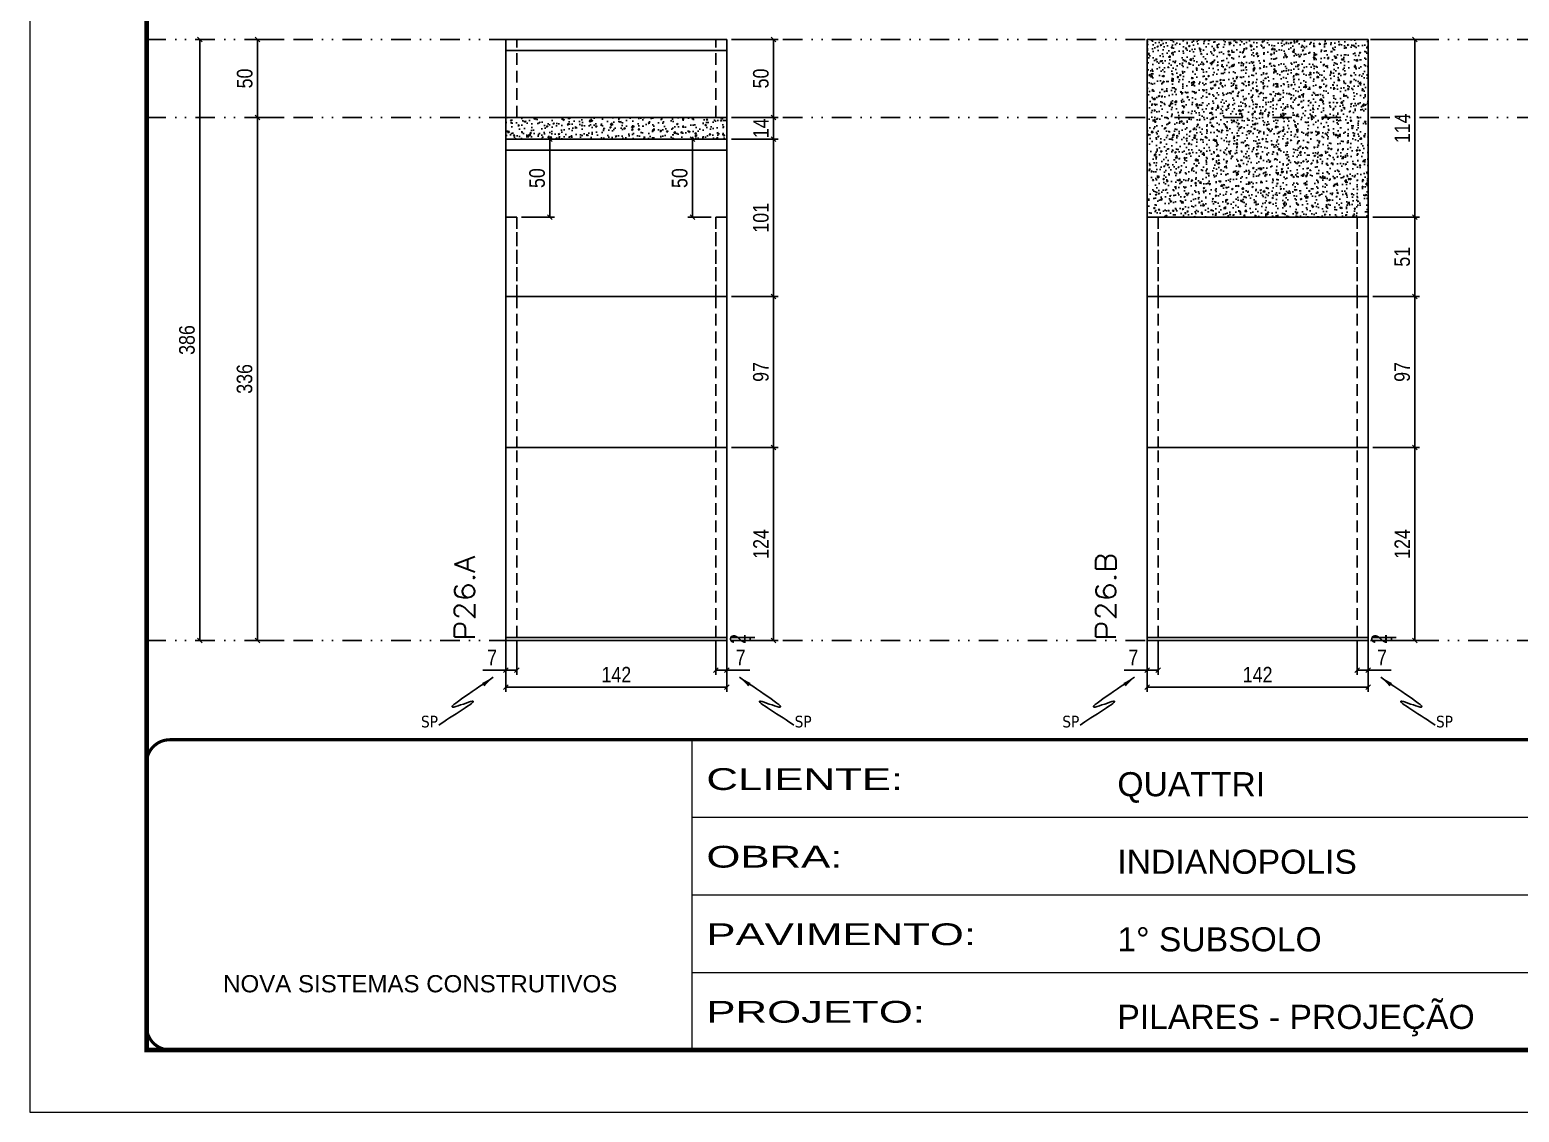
# Model space of a CAD drawing. Header units: millimetres. Extents: x 1945 to 8225, y 304 to 15137.
# Drawn here: x 6700 to 7657, y 3750 to 4445 of the extents above; entities that cross this region are included whole.
import ezdxf

# ---------------------------------------------------------------- set-up
doc = ezdxf.new("R2010")
doc.units = ezdxf.units.MM
for name, pattern in [('CONTINUO', [0]), ('DASHED', [0.75, 0.5, -0.25]), ('DIVIDE2', [0.625, 0.25, -0.125, 0, -0.125, 0, -0.125]), ('HIDDEN', [0.375, 0.25, -0.125])]:
    doc.linetypes.add(name, pattern=pattern)
for name, color, linetype in [('COTA', 241, 'Continuous'), ('Nível', 160, 'Continuous'), ('Painéis', 200, 'Continuous'), ('SARR_2.2x7', 40, 'Continuous'), ('texto', 7, 'Continuous')]:
    doc.layers.add(name, color=color, linetype=linetype)
for name, color, linetype, lineweight in [('Folhas', 255, 'Continuous', 9), ('SARRAFO DE PRESSAO', 251, 'DASHED', 9), ('Texto Seção', 7, 'Continuous', 15)]:
    doc.layers.add(name, color=color, linetype=linetype, lineweight=lineweight)
doc.styles.add('ARIAL', font='arial.ttf')
doc.styles.add('COTA TECNICA', font='techl___.ttf', dxfattribs={"height": 10})
doc.styles.add('REGUA-120', font='ROMANS.shx', dxfattribs={"height": 15})
doc.styles.get("Standard").update_dxf_attribs({"font": 'arial.ttf'})
doc.styles.add('Tecnologia', font='')
doc.styles.get('Tecnologia').set_extended_font_data('Forgotten Futurist')
doc.dimstyles.new('PAINEL', dxfattribs={"dimtxt": 10, "dimasz": 3, "dimexe": 3, "dimexo": 3, "dimgap": 3, "dimtad": 1, "dimdec": 1, "dimzin": 12, "dimdsep": 46, "dimtxsty": 'COTA TECNICA', "dimblk1": 'OBLIQUE', "dimblk2": 'OBLIQUE', "dimsah": 1, "dimcen": 0.9, "dimclrd": 4, "dimclre": 4, "dimclrt": 240, "dimadec": 1, "dimazin": 3, "dimtfac": 1, "dimtdec": 1, "dimtmove": 0, "dimatfit": 3, "dimfxl": 1, "dimtolj": 1, "dimtzin": 12, "dimarcsym": 0})
doc.dimstyles.new('PAINEL-NOVA', dxfattribs={"dimtxt": 10, "dimasz": 3, "dimexe": 3, "dimexo": 3, "dimgap": 3, "dimtad": 1, "dimdec": 1, "dimzin": 12, "dimdsep": 46, "dimtxsty": 'COTA TECNICA', "dimblk1": 'OBLIQUE', "dimblk2": 'OBLIQUE', "dimsah": 1, "dimcen": 0.9, "dimclrd": 4, "dimclre": 4, "dimclrt": 240, "dimadec": 1, "dimazin": 3, "dimtfac": 1, "dimtdec": 1, "dimtix": 1, "dimtmove": 0, "dimatfit": 3, "dimfxl": 1, "dimtolj": 1, "dimtzin": 12, "dimarcsym": 0})
doc.dimstyles.get("Standard").update_dxf_attribs({"dimtxt": 0.18, "dimasz": 0.18, "dimexe": 0.18, "dimexo": 0.0625, "dimgap": 0.09, "dimtad": 0, "dimtih": 1, "dimtoh": 1, "dimdec": 4, "dimzin": 0, "dimdsep": 46, "dimtxsty": 'Standard', "dimcen": 0.09, "dimadec": 0, "dimazin": 0, "dimtfac": 1, "dimtdec": 4, "dimtofl": 0, "dimtmove": 0, "dimatfit": 3, "dimfxl": 1, "dimtolj": 1, "dimtzin": 0, "dimarcsym": 0})
pattern_1 = [(51, (10310.671, 9083.298), (9.121755, -0.637855), [0.9525, -10.4775]), (356, (10310.671, 9083.298), (-1.928623, 9.520633), [0.762, -8.382029]), (101.45144, (10311.431, 9083.245), (7.193132, 8.882778), [0.8095, -8.904512]), (47.1842, (10310.627, 9085.838), (13.588575, -1.865247), [1.42875, -15.71625]), (97.63556, (10311.759, 9085.682), (11.65249, 12.576586), [1.21425, -13.35678]), (352.18415, (10310.627, 9085.838), (11.65249, 12.576586), [1.143, -12.572987]), (22, (10311.908, 9085.225), (7.668804, -4.980179), [0.9525, -10.4775]), (327, (10311.908, 9085.225), (2.928905, 9.261925), [0.762, -8.382]), (72.45145, (10312.547, 9084.81), (10.597708, 4.281746), [0.8095, -8.904497]), (38.5, (10310.6712, 9083.2982), (0.0806222, 4.2298032), [0, -8.2804, 0, -8.509, 0, -8.41375]), (8.5, (10310.671, 9083.2982), (3.2530547, 5.066574), [0, -4.8514, 0, -8.0899, 0, -3.20675]), (328.5, (10307.8395, 9083.2488), (6.7834962, -0.1680745), [0, -3.175, 0, -9.906, 0, -13.1445]), (318.5, (10306.57, 9083.2266), (7.3831434, 1.4003915), [0, -4.1275, 0, -6.5786, 0, -9.3345])]

# ---------------------------------------------------------------- blocks, each defined once
blk = doc.blocks.new('9999999999')
at = {"color": 30, "linetype": 'CONTINUO'}
for p, q in [((98564.56, 34230.21), (98564.56, 34429.45)), ((98564.56, 34379.64), (99583.98, 34379.64)), ((98564.56, 34329.83), (99487.98, 34329.83)), ((98564.56, 34280.02), (99487.98, 34280.02))]:
    blk.add_line(p, q, dxfattribs=at)
at = {"color": 30, "linetype": 'CONTINUO', "const_width": 2}
blk.add_lwpolyline([(99583.98, 34230.21), (99583.98, 34414.45, 0.414214), (99568.98, 34429.45), (98228.98, 34429.45, 0.414214), (98213.98, 34414.45), (98213.98, 34245.21, 0.414214), (98228.98, 34230.21), (99583.98, 34230.21)], format="xyb", dxfattribs=at)
at = {"layer": 'Folhas'}
blk.add_lwpolyline([(98138.98, 34190.21), (99623.98, 34190.21), (99623.98, 35240.21), (98138.98, 35240.21)], close=True, dxfattribs=at)
at = {"layer": 'Folhas', "color": 30, "const_width": 3}
blk.add_lwpolyline([(98213.98, 34230.21), (99583.98, 34230.21), (99583.98, 35200.21), (98213.98, 35200.21)], close=True, dxfattribs=at)
at = {"color": 7, "linetype": 'Continuous', "ltscale": 5, "style": 'ARIAL'}
for s, height, p in [('QUATTRI', 15.483, (98837.68, 34393.13)), ('INDIANOPOLIS', 15.4829, (98837.68, 34343.32)), ('1° SUBSOLO', 15.483, (98837.68, 34293.51)), ('NOVA SISTEMAS CONSTRUTIVOS', 11.0592, (98263.19, 34267.21)), ('PILARES - PROJEÇÃO', 15.4829, (98837.68, 34243.7))]:
    blk.add_text(s, height=height, dxfattribs=at).set_placement(p)
at = {"layer": 'Folhas', "color": 7, "style": 'Tecnologia', "width": 1.5}
for s, p in [('CLIENTE:', (98573.65, 34397.17)), ('OBRA:', (98573.65, 34347.31)), ('PAVIMENTO:', (98573.65, 34297.5)), ('PROJETO:', (98573.65, 34247.69))]:
    blk.add_text(s, height=14, dxfattribs=at).set_placement(p)
blk = doc.blocks.new('*D380')
at = {"layer": 'COTA', "color": 4, "linetype": 'Continuous', "lineweight": -2, "ltscale": 30, "transparency": 16777216}
for p, q in [((7150.67, 4054.9), (7165.67, 4054.9)), ((7150.67, 4052.9), (7165.67, 4052.9)), ((7162.67, 4052.9), (7162.67, 4054.9))]:
    blk.add_line(p, q, dxfattribs=at)
at = {"layer": 'Defpoints', "color": 0, "linetype": 'Continuous', "ltscale": 30, "transparency": 16777216}
for p in [(7147.67, 4054.9), (7147.67, 4052.9), (7162.67, 4054.9)]:
    blk.add_point(p, dxfattribs=at)
at = {"layer": 'COTA', "color": 240, "linetype": 'Continuous', "ltscale": 30, "transparency": 16777216, "insert": (7154.67, 4053.9), "char_height": 10, "attachment_point": 5, "rotation": 90, "style": 'COTA TECNICA'}
blk.add_mtext('\\A1;2', dxfattribs=at)
blk = doc.blocks.new('_Oblique')
at = {"color": 0, "linetype": 'ByBlock', "lineweight": -2}
blk.add_line((-0.5, -0.5), (0.5, 0.5), dxfattribs=at)
blk = doc.blocks.new('*D1084')
at = {"layer": 'COTA', "color": 4, "linetype": 'Continuous', "lineweight": -2, "ltscale": 30, "transparency": 16777216}
for p, q in [((7150.67, 4273.9), (7180.67, 4273.9)), ((7177.67, 4176.9), (7177.67, 4273.9)), ((7150.67, 4176.9), (7180.67, 4176.9))]:
    blk.add_line(p, q, dxfattribs=at)
at = {"layer": 'Defpoints', "color": 0, "linetype": 'Continuous', "ltscale": 30, "transparency": 16777216}
for p in [(7147.67, 4273.9), (7177.67, 4273.9), (7147.67, 4176.9)]:
    blk.add_point(p, dxfattribs=at)
at = {"layer": 'COTA', "color": 4, "linetype": 'Continuous', "lineweight": -2, "ltscale": 30, "transparency": 16777216, "xscale": 3, "yscale": 3, "zscale": 3}
for p, rotation in [((7177.67, 4273.9), 90), ((7177.67, 4176.9), 270)]:
    blk.add_blockref('_Oblique', p, dxfattribs=dict(at, rotation=rotation))
at = {"layer": 'COTA', "color": 240, "linetype": 'Continuous', "ltscale": 30, "transparency": 16777216, "insert": (7169.57, 4225.4), "char_height": 10, "attachment_point": 5, "rotation": 90, "style": 'COTA TECNICA'}
blk.add_mtext('\\A1;97', dxfattribs=at)
blk = doc.blocks.new('*D1085')
at = {"layer": 'COTA', "color": 4, "linetype": 'Continuous', "lineweight": -2, "ltscale": 30, "transparency": 16777216}
for p, q in [((7150.67, 4374.9), (7180.67, 4374.9)), ((7177.67, 4273.9), (7177.67, 4374.9)), ((7150.67, 4273.9), (7180.67, 4273.9))]:
    blk.add_line(p, q, dxfattribs=at)
at = {"layer": 'Defpoints', "color": 0, "linetype": 'Continuous', "ltscale": 30, "transparency": 16777216}
for p in [(7147.67, 4374.9), (7177.67, 4374.9), (7147.67, 4273.9)]:
    blk.add_point(p, dxfattribs=at)
at = {"layer": 'COTA', "color": 4, "linetype": 'Continuous', "lineweight": -2, "ltscale": 30, "transparency": 16777216, "xscale": 3, "yscale": 3, "zscale": 3}
for p, rotation in [((7177.67, 4374.9), 90), ((7177.67, 4273.9), 270)]:
    blk.add_blockref('_Oblique', p, dxfattribs=dict(at, rotation=rotation))
at = {"layer": 'COTA', "color": 240, "linetype": 'Continuous', "ltscale": 30, "transparency": 16777216, "insert": (7169.57, 4324.4), "char_height": 10, "attachment_point": 5, "rotation": 90, "style": 'COTA TECNICA'}
blk.add_mtext('\\A1;101', dxfattribs=at)
blk = doc.blocks.new('*D1086')
at = {"layer": 'COTA', "color": 4, "linetype": 'Continuous', "lineweight": -2, "ltscale": 30, "transparency": 16777216}
for p, q in [((7150.67, 4388.9), (7180.67, 4388.9)), ((7177.67, 4374.9), (7177.67, 4388.9)), ((7150.67, 4374.9), (7180.67, 4374.9))]:
    blk.add_line(p, q, dxfattribs=at)
at = {"layer": 'Defpoints', "color": 0, "linetype": 'Continuous', "ltscale": 30, "transparency": 16777216}
for p in [(7147.67, 4388.9), (7177.67, 4388.9), (7147.67, 4374.9)]:
    blk.add_point(p, dxfattribs=at)
at = {"layer": 'COTA', "color": 240, "linetype": 'Continuous', "ltscale": 30, "transparency": 16777216, "insert": (7169.6, 4381.9), "char_height": 10, "attachment_point": 5, "rotation": 90, "style": 'COTA TECNICA'}
blk.add_mtext('\\A1;14', dxfattribs=at)
blk = doc.blocks.new('*D1087')
at = {"layer": 'COTA', "color": 4, "linetype": 'Continuous', "lineweight": -2, "ltscale": 30, "transparency": 16777216}
for p, q in [((7150.67, 4438.9), (7180.67, 4438.9)), ((7177.67, 4388.9), (7177.67, 4438.9)), ((7150.67, 4388.9), (7180.67, 4388.9))]:
    blk.add_line(p, q, dxfattribs=at)
at = {"layer": 'Defpoints', "color": 0, "linetype": 'Continuous', "ltscale": 30, "transparency": 16777216}
for p in [(7147.67, 4438.9), (7177.67, 4438.9), (7147.67, 4388.9)]:
    blk.add_point(p, dxfattribs=at)
at = {"layer": 'COTA', "color": 4, "linetype": 'Continuous', "lineweight": -2, "ltscale": 30, "transparency": 16777216, "xscale": 3, "yscale": 3, "zscale": 3}
for p, rotation in [((7177.67, 4438.9), 90), ((7177.67, 4388.9), 270)]:
    blk.add_blockref('_Oblique', p, dxfattribs=dict(at, rotation=rotation))
at = {"layer": 'COTA', "color": 240, "linetype": 'Continuous', "ltscale": 30, "transparency": 16777216, "insert": (7169.56, 4413.9), "char_height": 10, "attachment_point": 5, "rotation": 90, "style": 'COTA TECNICA'}
blk.add_mtext('\\A1;50', dxfattribs=at)
blk = doc.blocks.new('*D1088')
at = {"layer": 'COTA', "color": 4, "linetype": 'Continuous', "lineweight": -2, "ltscale": 30, "transparency": 16777216}
for p, q in [((7150.67, 4176.9), (7180.67, 4176.9)), ((7177.67, 4052.9), (7177.67, 4176.9)), ((7150.67, 4052.9), (7180.67, 4052.9))]:
    blk.add_line(p, q, dxfattribs=at)
at = {"layer": 'Defpoints', "color": 0, "linetype": 'Continuous', "ltscale": 30, "transparency": 16777216}
for p in [(7147.67, 4176.9), (7177.67, 4176.9), (7147.67, 4052.9)]:
    blk.add_point(p, dxfattribs=at)
at = {"layer": 'COTA', "color": 4, "linetype": 'Continuous', "lineweight": -2, "ltscale": 30, "transparency": 16777216, "xscale": 3, "yscale": 3, "zscale": 3}
for p, rotation in [((7177.67, 4176.9), 90), ((7177.67, 4052.9), 270)]:
    blk.add_blockref('_Oblique', p, dxfattribs=dict(at, rotation=rotation))
at = {"layer": 'COTA', "color": 240, "linetype": 'Continuous', "ltscale": 30, "transparency": 16777216, "insert": (7169.6, 4114.9), "char_height": 10, "attachment_point": 5, "rotation": 90, "style": 'COTA TECNICA'}
blk.add_mtext('\\A1;124', dxfattribs=at)
blk = doc.blocks.new('*D1089')
at = {"layer": 'COTA', "color": 4, "linetype": 'Continuous', "lineweight": -2, "ltscale": 30, "transparency": 16777216}
for p, q in [((7005.67, 4049.9), (7005.67, 4019.9)), ((7147.67, 4049.9), (7147.67, 4019.9)), ((7005.67, 4022.9), (7147.67, 4022.9))]:
    blk.add_line(p, q, dxfattribs=at)
at = {"layer": 'Defpoints', "color": 0, "linetype": 'Continuous', "ltscale": 30, "transparency": 16777216}
for p in [(7005.67, 4052.9), (7147.67, 4052.9), (7147.67, 4022.9)]:
    blk.add_point(p, dxfattribs=at)
at = {"layer": 'COTA', "color": 4, "linetype": 'Continuous', "lineweight": -2, "ltscale": 30, "transparency": 16777216, "xscale": 3, "yscale": 3, "zscale": 3, "rotation": 180}
blk.add_blockref('_Oblique', (7005.67, 4022.9), dxfattribs=at)
at = {"layer": 'COTA', "color": 4, "linetype": 'Continuous', "lineweight": -2, "ltscale": 30, "transparency": 16777216, "xscale": 3, "yscale": 3, "zscale": 3}
blk.add_blockref('_Oblique', (7147.67, 4022.9), dxfattribs=at)
at = {"layer": 'COTA', "color": 240, "linetype": 'Continuous', "ltscale": 30, "transparency": 16777216, "insert": (7076.67, 4030.97), "char_height": 10, "attachment_point": 5, "style": 'COTA TECNICA'}
blk.add_mtext('\\A1;142', dxfattribs=at)
blk = doc.blocks.new('*D25')
at = {"layer": 'COTA', "color": 4, "linetype": 'ByBlock', "lineweight": -2, "transparency": 16777216}
for p, q in [((4967.62, 7361.82), (4967.62, 7339.8)), ((4974.62, 7361.82), (4974.62, 7339.8)), ((4967.62, 7342.8), (4952.89, 7342.8)), ((4974.62, 7342.8), (4967.62, 7342.8))]:
    blk.add_line(p, q, dxfattribs=at)
at = {"layer": 'Defpoints', "color": 0, "linetype": 'ByBlock', "transparency": 16777216}
for p in [(4967.62, 7364.82), (4974.62, 7364.82), (4967.62, 7342.8)]:
    blk.add_point(p, dxfattribs=at)
at = {"layer": 'COTA', "color": 4, "linetype": 'ByBlock', "lineweight": -2, "transparency": 16777216, "xscale": 3, "yscale": 3, "zscale": 3, "rotation": 180}
blk.add_blockref('_Oblique', (4967.62, 7342.8), dxfattribs=at)
at = {"layer": 'COTA', "color": 4, "linetype": 'ByBlock', "lineweight": -2, "transparency": 16777216, "xscale": 3, "yscale": 3, "zscale": 3}
blk.add_blockref('_Oblique', (4974.62, 7342.8), dxfattribs=at)
at = {"layer": 'COTA', "color": 240, "linetype": 'ByBlock', "transparency": 16777216, "insert": (4958.75, 7350.87), "char_height": 10, "attachment_point": 5, "style": 'COTA TECNICA'}
blk.add_mtext('\\A1;7', dxfattribs=at)
blk = doc.blocks.new('*D27')
at = {"layer": 'COTA', "color": 4, "linetype": 'ByBlock', "lineweight": -2, "transparency": 16777216}
for p, q in [((131596.05, 29930.75), (131596.05, 29908.67)), ((131603.05, 29930.68), (131603.05, 29908.67)), ((131596.05, 29911.67), (131603.05, 29911.67)), ((131603.05, 29911.67), (131617.78, 29911.67))]:
    blk.add_line(p, q, dxfattribs=at)
at = {"layer": 'Defpoints', "color": 0, "linetype": 'ByBlock', "transparency": 16777216}
for p in [(131596.05, 29933.75), (131603.05, 29933.68), (131603.05, 29911.67)]:
    blk.add_point(p, dxfattribs=at)
at = {"layer": 'COTA', "color": 4, "linetype": 'ByBlock', "lineweight": -2, "transparency": 16777216, "xscale": 3, "yscale": 3, "zscale": 3, "rotation": 180}
blk.add_blockref('_Oblique', (131596.05, 29911.67), dxfattribs=at)
at = {"layer": 'COTA', "color": 4, "linetype": 'ByBlock', "lineweight": -2, "transparency": 16777216, "xscale": 3, "yscale": 3, "zscale": 3}
blk.add_blockref('_Oblique', (131603.05, 29911.67), dxfattribs=at)
at = {"layer": 'COTA', "color": 240, "linetype": 'ByBlock', "transparency": 16777216, "insert": (131611.91, 29919.74), "char_height": 10, "attachment_point": 5, "style": 'COTA TECNICA'}
blk.add_mtext('\\A1;7', dxfattribs=at)
blk = doc.blocks.new('*D1090')
at = {"layer": 'COTA', "color": 4, "linetype": 'Continuous', "lineweight": -2, "ltscale": 30, "transparency": 16777216}
for p, q in [((7562.67, 4054.9), (7577.67, 4054.9)), ((7562.67, 4052.9), (7577.67, 4052.9)), ((7574.67, 4052.9), (7574.67, 4054.9))]:
    blk.add_line(p, q, dxfattribs=at)
at = {"layer": 'Defpoints', "color": 0, "linetype": 'Continuous', "ltscale": 30, "transparency": 16777216}
for p in [(7559.67, 4054.9), (7559.67, 4052.9), (7574.67, 4054.9)]:
    blk.add_point(p, dxfattribs=at)
at = {"layer": 'COTA', "color": 240, "linetype": 'Continuous', "ltscale": 30, "transparency": 16777216, "insert": (7566.67, 4053.9), "char_height": 10, "attachment_point": 5, "rotation": 90, "style": 'COTA TECNICA'}
blk.add_mtext('\\A1;2', dxfattribs=at)
blk = doc.blocks.new('*D1091')
at = {"layer": 'COTA', "color": 4, "linetype": 'Continuous', "lineweight": -2, "ltscale": 30, "transparency": 16777216}
for p, q in [((7562.67, 4273.9), (7592.67, 4273.9)), ((7589.67, 4176.9), (7589.67, 4273.9)), ((7562.67, 4176.9), (7592.67, 4176.9))]:
    blk.add_line(p, q, dxfattribs=at)
at = {"layer": 'Defpoints', "color": 0, "linetype": 'Continuous', "ltscale": 30, "transparency": 16777216}
for p in [(7559.67, 4273.9), (7589.67, 4273.9), (7559.67, 4176.9)]:
    blk.add_point(p, dxfattribs=at)
at = {"layer": 'COTA', "color": 4, "linetype": 'Continuous', "lineweight": -2, "ltscale": 30, "transparency": 16777216, "xscale": 3, "yscale": 3, "zscale": 3}
for p, rotation in [((7589.67, 4273.9), 90), ((7589.67, 4176.9), 270)]:
    blk.add_blockref('_Oblique', p, dxfattribs=dict(at, rotation=rotation))
at = {"layer": 'COTA', "color": 240, "linetype": 'Continuous', "ltscale": 30, "transparency": 16777216, "insert": (7581.57, 4225.4), "char_height": 10, "attachment_point": 5, "rotation": 90, "style": 'COTA TECNICA'}
blk.add_mtext('\\A1;97', dxfattribs=at)
blk = doc.blocks.new('*D1092')
at = {"layer": 'COTA', "color": 4, "linetype": 'Continuous', "lineweight": -2, "ltscale": 30, "transparency": 16777216}
for p, q in [((7562.67, 4324.9), (7592.67, 4324.9)), ((7589.67, 4273.9), (7589.67, 4324.9)), ((7562.67, 4273.9), (7592.67, 4273.9))]:
    blk.add_line(p, q, dxfattribs=at)
at = {"layer": 'Defpoints', "color": 0, "linetype": 'Continuous', "ltscale": 30, "transparency": 16777216}
for p in [(7559.67, 4324.9), (7589.67, 4324.9), (7559.67, 4273.9)]:
    blk.add_point(p, dxfattribs=at)
at = {"layer": 'COTA', "color": 4, "linetype": 'Continuous', "lineweight": -2, "ltscale": 30, "transparency": 16777216, "xscale": 3, "yscale": 3, "zscale": 3}
for p, rotation in [((7589.67, 4324.9), 90), ((7589.67, 4273.9), 270)]:
    blk.add_blockref('_Oblique', p, dxfattribs=dict(at, rotation=rotation))
at = {"layer": 'COTA', "color": 240, "linetype": 'Continuous', "ltscale": 30, "transparency": 16777216, "insert": (7581.56, 4299.4), "char_height": 10, "attachment_point": 5, "rotation": 90, "style": 'COTA TECNICA'}
blk.add_mtext('\\A1;51', dxfattribs=at)
blk = doc.blocks.new('*D1093')
at = {"layer": 'COTA', "color": 4, "linetype": 'Continuous', "lineweight": -2, "ltscale": 30, "transparency": 16777216}
for p, q in [((7562.67, 4438.9), (7592.67, 4438.9)), ((7589.67, 4324.9), (7589.67, 4438.9)), ((7562.67, 4324.9), (7592.67, 4324.9))]:
    blk.add_line(p, q, dxfattribs=at)
at = {"layer": 'Defpoints', "color": 0, "linetype": 'Continuous', "ltscale": 30, "transparency": 16777216}
for p in [(7559.67, 4438.9), (7589.67, 4438.9), (7559.67, 4324.9)]:
    blk.add_point(p, dxfattribs=at)
at = {"layer": 'COTA', "color": 4, "linetype": 'Continuous', "lineweight": -2, "ltscale": 30, "transparency": 16777216, "xscale": 3, "yscale": 3, "zscale": 3}
for p, rotation in [((7589.67, 4438.9), 90), ((7589.67, 4324.9), 270)]:
    blk.add_blockref('_Oblique', p, dxfattribs=dict(at, rotation=rotation))
at = {"layer": 'COTA', "color": 240, "linetype": 'Continuous', "ltscale": 30, "transparency": 16777216, "insert": (7581.6, 4381.9), "char_height": 10, "attachment_point": 5, "rotation": 90, "style": 'COTA TECNICA'}
blk.add_mtext('\\A1;114', dxfattribs=at)
blk = doc.blocks.new('*D1094')
at = {"layer": 'COTA', "color": 4, "linetype": 'Continuous', "lineweight": -2, "ltscale": 30, "transparency": 16777216}
for p, q in [((7562.67, 4176.9), (7592.67, 4176.9)), ((7589.67, 4052.9), (7589.67, 4176.9)), ((7562.67, 4052.9), (7592.67, 4052.9))]:
    blk.add_line(p, q, dxfattribs=at)
at = {"layer": 'Defpoints', "color": 0, "linetype": 'Continuous', "ltscale": 30, "transparency": 16777216}
for p in [(7559.67, 4176.9), (7589.67, 4176.9), (7559.67, 4052.9)]:
    blk.add_point(p, dxfattribs=at)
at = {"layer": 'COTA', "color": 4, "linetype": 'Continuous', "lineweight": -2, "ltscale": 30, "transparency": 16777216, "xscale": 3, "yscale": 3, "zscale": 3}
for p, rotation in [((7589.67, 4176.9), 90), ((7589.67, 4052.9), 270)]:
    blk.add_blockref('_Oblique', p, dxfattribs=dict(at, rotation=rotation))
at = {"layer": 'COTA', "color": 240, "linetype": 'Continuous', "ltscale": 30, "transparency": 16777216, "insert": (7581.6, 4114.9), "char_height": 10, "attachment_point": 5, "rotation": 90, "style": 'COTA TECNICA'}
blk.add_mtext('\\A1;124', dxfattribs=at)
blk = doc.blocks.new('*D1095')
at = {"layer": 'COTA', "color": 4, "linetype": 'Continuous', "lineweight": -2, "ltscale": 30, "transparency": 16777216}
for p, q in [((7417.67, 4049.9), (7417.67, 4019.9)), ((7559.67, 4049.9), (7559.67, 4019.9)), ((7417.67, 4022.9), (7559.67, 4022.9))]:
    blk.add_line(p, q, dxfattribs=at)
at = {"layer": 'Defpoints', "color": 0, "linetype": 'Continuous', "ltscale": 30, "transparency": 16777216}
for p in [(7417.67, 4052.9), (7559.67, 4052.9), (7559.67, 4022.9)]:
    blk.add_point(p, dxfattribs=at)
at = {"layer": 'COTA', "color": 4, "linetype": 'Continuous', "lineweight": -2, "ltscale": 30, "transparency": 16777216, "xscale": 3, "yscale": 3, "zscale": 3, "rotation": 180}
blk.add_blockref('_Oblique', (7417.67, 4022.9), dxfattribs=at)
at = {"layer": 'COTA', "color": 4, "linetype": 'Continuous', "lineweight": -2, "ltscale": 30, "transparency": 16777216, "xscale": 3, "yscale": 3, "zscale": 3}
blk.add_blockref('_Oblique', (7559.67, 4022.9), dxfattribs=at)
at = {"layer": 'COTA', "color": 240, "linetype": 'Continuous', "ltscale": 30, "transparency": 16777216, "insert": (7488.67, 4030.97), "char_height": 10, "attachment_point": 5, "style": 'COTA TECNICA'}
blk.add_mtext('\\A1;142', dxfattribs=at)
blk = doc.blocks.new('*D1291')
at = {"layer": 'COTA', "color": 4, "linetype": 'Continuous', "lineweight": -2, "ltscale": 30, "transparency": 16777216}
for p, q in [((6863.08, 4388.9), (6843.08, 4388.9)), ((6846.08, 4052.9), (6846.08, 4388.9)), ((6863.08, 4052.9), (6843.08, 4052.9))]:
    blk.add_line(p, q, dxfattribs=at)
at = {"layer": 'Defpoints', "color": 0, "linetype": 'Continuous', "ltscale": 30, "transparency": 16777216}
for p in [(6846.08, 4388.9), (6866.08, 4388.9), (6866.08, 4052.9)]:
    blk.add_point(p, dxfattribs=at)
at = {"layer": 'COTA', "color": 4, "linetype": 'Continuous', "lineweight": -2, "ltscale": 30, "transparency": 16777216, "xscale": 3, "yscale": 3, "zscale": 3}
for p, rotation in [((6846.08, 4388.9), 90), ((6846.08, 4052.9), 270)]:
    blk.add_blockref('_Oblique', p, dxfattribs=dict(at, rotation=rotation))
at = {"layer": 'COTA', "color": 240, "linetype": 'Continuous', "ltscale": 30, "transparency": 16777216, "insert": (6837.86, 4220.9), "char_height": 10, "attachment_point": 5, "rotation": 90, "style": 'COTA TECNICA'}
blk.add_mtext('\\A1;336', dxfattribs=at)
blk = doc.blocks.new('*D1707')
at = {"layer": 'Defpoints', "color": 0, "transparency": 16777216}
for p in [(6846.08, 4438.9), (6866.08, 4438.9), (6866.08, 4388.9)]:
    blk.add_point(p, dxfattribs=at)
at = {"layer": 'SARR_2.2x7', "color": 4, "lineweight": -2, "transparency": 16777216}
for p, q in [((6863.08, 4438.9), (6843.08, 4438.9)), ((6846.08, 4388.9), (6846.08, 4438.9)), ((6863.08, 4388.9), (6843.08, 4388.9))]:
    blk.add_line(p, q, dxfattribs=at)
at = {"layer": 'SARR_2.2x7', "color": 4, "lineweight": -2, "transparency": 16777216, "xscale": 3, "yscale": 3, "zscale": 3}
for p, rotation in [((6846.08, 4438.9), 90), ((6846.08, 4388.9), 270)]:
    blk.add_blockref('_Oblique', p, dxfattribs=dict(at, rotation=rotation))
at = {"layer": 'SARR_2.2x7', "color": 240, "transparency": 16777216, "insert": (6837.97, 4413.9), "char_height": 10, "attachment_point": 5, "rotation": 90, "style": 'COTA TECNICA'}
blk.add_mtext('\\A1;50', dxfattribs=at)
blk = doc.blocks.new('*D1708')
at = {"layer": 'Defpoints', "color": 0, "transparency": 16777216}
for p in [(6816.93, 4438.9), (6809.1, 4052.9), (6816.93, 4052.9)]:
    blk.add_point(p, dxfattribs=at)
at = {"layer": 'SARR_2.2x7', "color": 4, "lineweight": -2, "transparency": 16777216}
for p, q in [((6813.93, 4438.9), (6806.1, 4438.9)), ((6809.1, 4438.9), (6809.1, 4052.9)), ((6813.93, 4052.9), (6806.1, 4052.9))]:
    blk.add_line(p, q, dxfattribs=at)
at = {"layer": 'SARR_2.2x7', "color": 4, "lineweight": -2, "transparency": 16777216, "xscale": 3, "yscale": 3, "zscale": 3}
for p, rotation in [((6809.1, 4438.9), 90), ((6809.1, 4052.9), 270)]:
    blk.add_blockref('_Oblique', p, dxfattribs=dict(at, rotation=rotation))
at = {"layer": 'SARR_2.2x7', "color": 240, "transparency": 16777216, "insert": (6800.86, 4245.9), "char_height": 10, "attachment_point": 5, "rotation": 90, "style": 'COTA TECNICA'}
blk.add_mtext('\\A1;386', dxfattribs=at)
blk = doc.blocks.new('*D1782')
at = {"layer": 'COTA', "color": 4, "lineweight": -2, "transparency": 16777216}
for p, q in [((7015.67, 4374.9), (7036.9, 4374.9)), ((7033.9, 4324.9), (7033.9, 4374.9)), ((7015.67, 4324.9), (7036.9, 4324.9))]:
    blk.add_line(p, q, dxfattribs=at)
at = {"layer": 'Defpoints', "color": 0, "transparency": 16777216}
for p in [(7012.67, 4374.9), (7033.9, 4374.9), (7012.67, 4324.9)]:
    blk.add_point(p, dxfattribs=at)
at = {"layer": 'COTA', "color": 4, "lineweight": -2, "transparency": 16777216, "xscale": 3, "yscale": 3, "zscale": 3}
for p, rotation in [((7033.9, 4374.9), 90), ((7033.9, 4324.9), 270)]:
    blk.add_blockref('_Oblique', p, dxfattribs=dict(at, rotation=rotation))
at = {"layer": 'COTA', "color": 240, "transparency": 16777216, "insert": (7025.79, 4349.9), "char_height": 10, "attachment_point": 5, "rotation": 90, "style": 'COTA TECNICA'}
blk.add_mtext('\\A1;50', dxfattribs=at)
blk = doc.blocks.new('*D1783')
at = {"layer": 'COTA', "color": 4, "lineweight": -2, "transparency": 16777216}
for p, q in [((7137.67, 4374.9), (7122.5, 4374.9)), ((7125.5, 4324.9), (7125.5, 4374.9)), ((7137.67, 4324.9), (7122.5, 4324.9))]:
    blk.add_line(p, q, dxfattribs=at)
at = {"layer": 'Defpoints', "color": 0, "transparency": 16777216}
for p in [(7125.5, 4374.9), (7140.67, 4374.9), (7140.67, 4324.9)]:
    blk.add_point(p, dxfattribs=at)
at = {"layer": 'COTA', "color": 4, "lineweight": -2, "transparency": 16777216, "xscale": 3, "yscale": 3, "zscale": 3}
for p, rotation in [((7125.5, 4374.9), 90), ((7125.5, 4324.9), 270)]:
    blk.add_blockref('_Oblique', p, dxfattribs=dict(at, rotation=rotation))
at = {"layer": 'COTA', "color": 240, "transparency": 16777216, "insert": (7117.39, 4349.9), "char_height": 10, "attachment_point": 5, "rotation": 90, "style": 'COTA TECNICA'}
blk.add_mtext('\\A1;50', dxfattribs=at)
blk = doc.blocks.new('SLIPTEE')
at = {"layer": 'texto', "color": 0, "insert": (-49.02, -55.13), "char_height": 7.5, "attachment_point": 5}
blk.add_mtext('\\fTahoma|b0|i0|c0|p34;\\C4;SP', dxfattribs=at)
at = {"layer": 'COTA', "linetype": 'ByBlock'}
dim = blk.add_linear_dim(base=(0, -22.02), p1=(7, 0), p2=(0, 0), dimstyle='PAINEL-NOVA', override={"dimarcsym": 1}, dxfattribs=at)
dim.commit()
dim.dimension.update_dxf_attribs({"geometry": '*D25', "text_midpoint": (-8.87, -13.94), "insert": (-4967.62, -7364.82)})
at = {"layer": 'COTA', "path_type": 1}
blk.add_leader([(-8.21, -26.55), (-33.31, -45.71), (-21.61, -42.03), (-43.08, -57.3)], dimstyle='Standard', override={"dimasz": 8}, dxfattribs=at)
blk = doc.blocks.new('sliptD')
at = {"layer": 'texto', "color": 0, "insert": (49.02, -55.13), "char_height": 7.5, "attachment_point": 5}
blk.add_mtext('\\fTahoma|b0|i0|c0|p34;\\C4;SP', dxfattribs=at)
at = {"layer": 'COTA', "linetype": 'ByBlock'}
dim = blk.add_linear_dim(base=(0, -22.02), p1=(-7, 0.07), p2=(0, 0), dimstyle='PAINEL-NOVA', override={"dimarcsym": 1}, dxfattribs=at)
dim.commit()
dim.dimension.update_dxf_attribs({"geometry": '*D27', "text_midpoint": (8.87, -13.94), "insert": (-131603.05, -29933.68)})
at = {"layer": 'COTA', "path_type": 1}
blk.add_leader([(8.21, -26.55), (33.31, -45.71), (21.61, -42.03), (43.08, -57.3)], dimstyle='Standard', override={"dimasz": 8}, dxfattribs=at)
blk = doc.blocks.new('SLIPTDD')
at = {"layer": 'COTA', "linetype": 'ByBlock'}
blk.add_blockref('sliptD', (0, 0), dxfattribs=at)

msp = doc.modelspace()

# ---------------------------------------------------------------- hatches: boundary and pattern name
at = {"layer": 'COTA', "linetype": 'Continuous', "ltscale": 30}
h = msp.add_hatch(dxfattribs=at)
h.set_pattern_fill('AR-CONC', color=256, scale=0.05, angle=1)
h.set_pattern_definition([(51, (844.443, -1262.757), (9.121755, -0.637855), [0.9525, -10.4775]), (356, (844.443, -1262.757), (-1.928623, 9.520633), [0.762, -8.382029]), (101.45144, (845.203, -1262.81), (7.193132, 8.882778), [0.8095, -8.904512]), (47.1842, (844.399, -1260.217), (13.588575, -1.865247), [1.42875, -15.71625]), (97.63556, (845.531, -1260.373), (11.65249, 12.576586), [1.214251, -13.35678]), (352.18415, (844.399, -1260.217), (11.65249, 12.576586), [1.142998, -12.572987]), (22, (845.6796, -1260.83), (7.6688037, -4.9801793), [0.9525, -10.4775]), (327, (845.68, -1260.83), (2.928905, 9.261925), [0.762, -8.382]), (72.45145, (846.319, -1261.245), (10.597708, 4.281746), [0.8095, -8.904497]), (38.5, (844.443, -1262.757), (0.0806222, 4.2298032), [0, -8.2804, 0, -8.509, 0, -8.41375]), (8.5, (844.443, -1262.757), (3.2530547, 5.066574), [0, -4.8514, 0, -8.0899, 0, -3.20675]), (328.5, (841.6114, -1262.8064), (6.7834962, -0.1680745), [0, -3.175, 0, -9.906, 0, -13.1445]), (318.5, (840.3416, -1262.8285), (7.3831434, 1.4003915), [0, -4.1275, 0, -6.5786, 0, -9.3345])])
h.paths.add_polyline_path([(7559.67, 4438.9), (7417.67, 4438.9), (7417.67, 4388.9), (7559.67, 4388.9)])
h = msp.add_hatch(dxfattribs=at)
h.set_pattern_fill('AR-CONC', color=256, scale=0.05, angle=1)
h.set_pattern_definition(pattern_1)
h.paths.add_polyline_path([(7147.67, 4388.9), (7005.67, 4388.9), (7005.67, 4374.9), (7147.67, 4374.9)])
h = msp.add_hatch(dxfattribs=at)
h.set_pattern_fill('AR-CONC', color=256, scale=0.05, angle=1)
h.set_pattern_definition(pattern_1)
h.paths.add_polyline_path([(7559.67, 4388.9), (7417.67, 4388.9), (7417.67, 4324.9), (7559.67, 4324.9)])

# ---------------------------------------------------------------- linework, layer by layer
at = {"layer": 'COTA'}
for p, q in [((7012.67, 4324.9), (7005.67, 4324.9)), ((7140.67, 4324.9), (7147.67, 4324.9))]:
    msp.add_line(p, q, dxfattribs=at)
at = {"layer": 'COTA', "linetype": 'Continuous', "ltscale": 30}
for points in [[(7417.67, 4324.9), (7559.67, 4324.9), (7559.67, 4438.9), (7417.67, 4438.9)], [(7005.67, 4374.9), (7147.67, 4374.9), (7147.67, 4388.9), (7005.67, 4388.9)]]:
    msp.add_lwpolyline(points, close=True, dxfattribs=at)
at = {"layer": 'Nível', "color": 4, "linetype": 'DIVIDE2', "ltscale": 50}
for p, q in [((6774.86, 4438.9), (8144.86, 4438.9)), ((6774.86, 4388.9), (8144.86, 4388.9)), ((6774.86, 4052.9), (8144.86, 4052.9))]:
    msp.add_line(p, q, dxfattribs=at)
at = {"layer": 'Painéis', "linetype": 'Continuous', "ltscale": 30}
for p, q in [((7005.67, 4374.9), (7005.67, 4052.9)), ((7417.67, 4324.9), (7417.67, 4052.9))]:
    msp.add_line(p, q, dxfattribs=at)
for points in [[(7147.67, 4438.9), (7005.67, 4438.9)], [(7005.67, 4438.9), (7005.67, 4388.9)], [(7147.67, 4388.9), (7147.67, 4438.9)], [(7005.67, 4388.9), (7147.67, 4388.9)], [(7147.67, 4374.9), (7005.67, 4374.9)], [(7147.67, 4052.9), (7147.67, 4374.9)], [(7559.67, 4324.9), (7417.67, 4324.9)], [(7559.67, 4052.9), (7559.67, 4324.9)], [(7005.67, 4273.9), (7147.67, 4273.9)], [(7417.67, 4273.9), (7559.67, 4273.9)], [(7005.67, 4176.9), (7147.67, 4176.9)], [(7417.67, 4176.9), (7559.67, 4176.9)], [(7147.67, 4054.9), (7005.67, 4054.9)], [(7005.67, 4052.9), (7147.67, 4052.9)], [(7559.67, 4054.9), (7417.67, 4054.9)], [(7417.67, 4052.9), (7559.67, 4052.9)]]:
    msp.add_lwpolyline(points, dxfattribs=at)
at = {"layer": 'SARR_2.2x7', "linetype": 'HIDDEN', "ltscale": 30}
for p, q in [((7012.67, 4273.9), (7012.67, 4176.9)), ((7140.67, 4273.9), (7140.67, 4176.9)), ((7424.67, 4273.9), (7424.67, 4176.9)), ((7552.67, 4273.9), (7552.67, 4176.9))]:
    msp.add_line(p, q, dxfattribs=at)
at = {"layer": 'SARR_2.2x7', "linetype": 'ByBlock', "ltscale": 30}
msp.add_lwpolyline([(7005.67, 4431.9), (7147.67, 4431.9)], dxfattribs=at)
at = {"layer": 'SARR_2.2x7', "linetype": 'HIDDEN', "ltscale": 30}
for points in [[(7012.67, 4388.9), (7012.67, 4438.9)], [(7140.67, 4388.9), (7140.67, 4438.9)], [(7012.67, 4273.9), (7012.67, 4324.9), (7012.67, 4273.9), (7012.67, 4273.9)], [(7140.67, 4273.9), (7140.67, 4324.9), (7140.67, 4273.9), (7140.67, 4273.9)], [(7424.67, 4273.9), (7424.67, 4324.9), (7424.67, 4273.9)], [(7552.67, 4273.9), (7552.67, 4324.9), (7552.67, 4273.9)], [(7012.67, 4054.9), (7012.67, 4176.9)], [(7140.67, 4054.9), (7140.67, 4176.9)], [(7424.67, 4054.9), (7424.67, 4176.9)], [(7552.67, 4054.9), (7552.67, 4176.9)]]:
    msp.add_lwpolyline(points, dxfattribs=at)
at = {"layer": 'SARR_2.2x7', "linetype": 'Continuous', "ltscale": 30}
msp.add_lwpolyline([(7005.67, 4367.9), (7147.67, 4367.9)], dxfattribs=at)

# ---------------------------------------------------------------- block references
at = {"layer": 'COTA', "linetype": 'Continuous', "ltscale": 30}
for name, p in [('SLIPTEE', (7005.67, 4055.9)), ('SLIPTDD', (7147.67, 4055.9)), ('SLIPTEE', (7417.67, 4055.9)), ('SLIPTDD', (7559.67, 4055.9))]:
    msp.add_blockref(name, p, dxfattribs=at)
at = {"layer": 'SARRAFO DE PRESSAO', "color": 6, "linetype": 'ByBlock'}
msp.add_blockref('9999999999', (-91439.12, -30440.27), dxfattribs=at)

# ---------------------------------------------------------------- texts
at = {"layer": 'Texto Seção', "style": 'REGUA-120', "width": 1.1}
for s, p in [('P26.A', (6985.67, 4052.9)), ('P26.B', (7397.67, 4052.9))]:
    msp.add_text(s, height=13, rotation=90, dxfattribs=at).set_placement(p)

# ---------------------------------------------------------------- dimensions: what is measured, and where the dimension line sits
at = {"layer": 'COTA', "linetype": 'Continuous', "ltscale": 30}
for base, p1, p2, picture, middle in [((7177.67, 4438.9), (7147.67, 4388.9), (7147.67, 4438.9), '*D1087', (7169.56, 4413.9)), ((7589.67, 4438.9), (7559.67, 4324.9), (7559.67, 4438.9), '*D1093', (7581.6, 4381.9)), ((6846.08, 4388.9), (6866.08, 4052.9), (6866.08, 4388.9), '*D1291', (6837.86, 4220.9)), ((7177.67, 4388.9), (7147.67, 4374.9), (7147.67, 4388.9), '*D1086', (7169.6, 4381.9)), ((7177.67, 4374.9), (7147.67, 4273.9), (7147.67, 4374.9), '*D1085', (7169.57, 4324.4)), ((7589.67, 4324.9), (7559.67, 4273.9), (7559.67, 4324.9), '*D1092', (7581.56, 4299.4)), ((7177.67, 4273.9), (7147.67, 4176.9), (7147.67, 4273.9), '*D1084', (7169.57, 4225.4)), ((7589.67, 4273.9), (7559.67, 4176.9), (7559.67, 4273.9), '*D1091', (7581.57, 4225.4)), ((7177.67, 4176.9), (7147.67, 4052.9), (7147.67, 4176.9), '*D1088', (7169.6, 4114.9)), ((7589.67, 4176.9), (7559.67, 4052.9), (7559.67, 4176.9), '*D1094', (7581.6, 4114.9)), ((7162.67, 4054.9), (7147.67, 4052.9), (7147.67, 4054.9), '*D380', (7154.67, 4053.9)), ((7574.67, 4054.9), (7559.67, 4052.9), (7559.67, 4054.9), '*D1090', (7566.67, 4053.9))]:
    dim = msp.add_linear_dim(base=base, p1=p1, p2=p2, angle=90, dimstyle='PAINEL-NOVA', dxfattribs=at)
    dim.commit()
    dim.dimension.update_dxf_attribs({"geometry": picture, "text_midpoint": middle})
at = {"layer": 'COTA'}
for base, p1, p2, picture, middle in [((7033.9, 4374.9), (7012.67, 4324.9), (7012.67, 4374.9), '*D1782', (7025.79, 4349.9)), ((7125.5, 4374.9), (7140.67, 4324.9), (7140.67, 4374.9), '*D1783', (7117.39, 4349.9))]:
    dim = msp.add_linear_dim(base=base, p1=p1, p2=p2, angle=90, dimstyle='PAINEL', dxfattribs=at)
    dim.commit()
    dim.dimension.update_dxf_attribs({"geometry": picture, "text_midpoint": middle})
at = {"layer": 'COTA', "linetype": 'Continuous', "ltscale": 30}
for base, p1, p2, picture, middle in [((7147.67, 4022.9), (7005.67, 4052.9), (7147.67, 4052.9), '*D1089', (7076.67, 4030.97)), ((7559.67, 4022.9), (7417.67, 4052.9), (7559.67, 4052.9), '*D1095', (7488.67, 4030.97))]:
    dim = msp.add_linear_dim(base=base, p1=p1, p2=p2, dimstyle='PAINEL-NOVA', dxfattribs=at)
    dim.commit()
    dim.dimension.update_dxf_attribs({"geometry": picture, "text_midpoint": middle})
at = {"layer": 'SARR_2.2x7'}
for base, p1, p2, picture, middle in [((6809.1, 4052.9), (6816.93, 4438.9), (6816.93, 4052.9), '*D1708', (6800.86, 4245.9)), ((6846.08, 4438.9), (6866.08, 4388.9), (6866.08, 4438.9), '*D1707', (6837.97, 4413.9))]:
    dim = msp.add_linear_dim(base=base, p1=p1, p2=p2, angle=90, dimstyle='PAINEL', dxfattribs=at)
    dim.commit()
    dim.dimension.update_dxf_attribs({"geometry": picture, "text_midpoint": middle})

doc.saveas('drawing.dxf')
